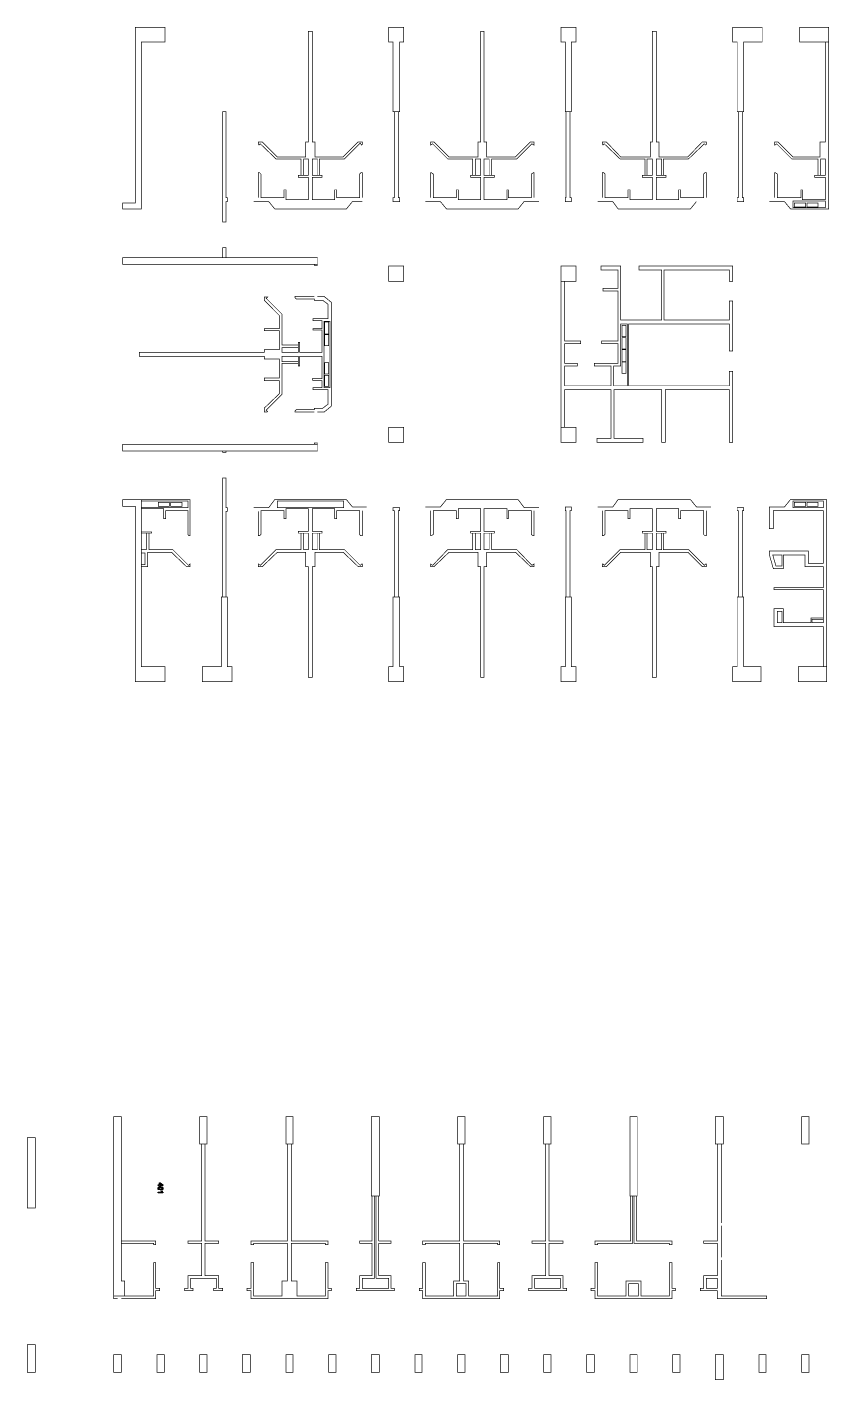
# Model space of a CAD drawing. Extents: x 60 to 167, y 141 to 241.
# Drawn here: x 60.2 to 111.9, y 153.7 to 240.8 of the extents above; entities that cross this region are included whole.
import ezdxf

# ---------------------------------------------------------------- set-up
doc = ezdxf.new("R2010")
doc.units = 0
doc.header["$MEASUREMENT"] = 0
doc.layers.add('C00-00-00-BLACK', color=7, linetype='Continuous')

msp = doc.modelspace()

# ---------------------------------------------------------------- linework, layer by layer
at = {"layer": 'C00-00-00-BLACK', "const_width": 0.0423}
for points in [[(69.1169, 240.75), (69.1169, 239.819), (67.5929, 239.819), (67.5929, 229.066), (66.4062, 229.066), (66.4062, 229.446), (67.2112, 229.446), (67.2112, 240.75), (69.1169, 240.75)], [(84.4832, 240.75), (84.4832, 239.819), (84.2299, 239.819), (84.2299, 235.33), (83.8055, 235.33), (83.8055, 239.819), (83.5092, 239.819), (83.5092, 240.75), (84.4832, 240.75)], [(95.5753, 240.75), (95.5753, 239.819), (95.2775, 239.819), (95.2775, 235.33), (94.8972, 235.33), (94.8972, 239.819), (94.6009, 239.819), (94.6009, 240.75), (95.5753, 240.75)], [(107.555, 240.75), (107.555, 239.819), (106.37, 239.819), (106.37, 235.33), (105.946, 235.33), (105.946, 239.819), (105.65, 239.819), (105.65, 240.75), (107.555, 240.75)], [(111.831, 240.75), (111.831, 239.819), (109.968, 239.819), (109.968, 240.75), (111.831, 240.75)], [(73.0525, 235.33), (73.0525, 229.785), (73.1379, 229.785), (73.1379, 229.532), (73.0525, 229.532), (73.0525, 228.22), (72.8416, 228.22), (72.8416, 235.33), (73.0525, 235.33)], [(84.1446, 235.33), (84.1446, 229.785), (84.2299, 229.785), (84.2299, 229.532), (83.8055, 229.532), (83.8055, 229.785), (83.8909, 229.785), (83.8909, 235.33), (84.1446, 235.33)], [(95.1936, 235.33), (95.1936, 229.785), (95.2775, 229.785), (95.2775, 229.532), (94.8972, 229.532), (94.8972, 229.785), (94.9399, 229.785), (94.9399, 235.33), (95.1936, 235.33)], [(106.285, 235.33), (106.285, 229.785), (106.37, 229.785), (106.37, 229.532), (105.946, 229.532), (105.946, 229.785), (106.031, 229.785), (106.031, 235.33), (106.285, 235.33)], [(111.618, 229.574), (111.618, 229.15), (109.545, 229.15), (109.545, 229.574), (111.618, 229.574)], [(110.349, 229.446), (110.349, 229.193), (109.63, 229.193), (109.63, 229.446), (110.349, 229.446)], [(111.153, 229.193), (111.153, 229.446), (110.433, 229.446), (110.433, 229.193), (111.153, 229.193)], [(73.0525, 225.933), (73.0525, 226.567), (72.8416, 226.567), (72.8416, 225.933), (73.0525, 225.933)], [(78.9383, 225.933), (78.9383, 225.509), (66.4062, 225.509), (66.4062, 225.933), (78.9383, 225.933)], [(78.7259, 225.425), (78.7259, 225.509), (78.9383, 225.509), (78.9383, 225.425), (78.7259, 225.425)], [(84.4832, 224.409), (84.4832, 225.382), (83.5092, 225.382), (83.5092, 224.409), (84.4832, 224.409)], [(94.6009, 224.409), (94.6009, 225.382), (95.5753, 225.382), (95.5753, 224.409), (94.6009, 224.409)], [(105.65, 214.037), (105.438, 214.037), (105.438, 217.424), (101.331, 217.424), (101.331, 214.037), (101.078, 214.037), (101.078, 217.424), (98.0295, 217.424), (98.0295, 214.292), (99.8926, 214.292), (99.8926, 214.037), (96.9299, 214.037), (96.9299, 214.292), (97.8186, 214.292), (97.8186, 217.424), (94.8545, 217.424), (94.8545, 215.011), (94.6009, 215.011), (94.6009, 224.409), (94.8545, 224.409), (94.8545, 220.556), (95.8716, 220.556), (95.8716, 220.387), (94.8545, 220.387), (94.8545, 219.118), (95.6592, 219.118), (95.6592, 218.948), (94.8545, 218.948), (94.8545, 217.678), (97.8186, 217.678), (97.8186, 218.948), (96.7602, 218.948), (96.7602, 219.118), (98.2846, 219.118), (98.2846, 220.387), (97.2263, 220.387), (97.2263, 220.556), (98.2846, 220.556), (98.2846, 223.774), (97.3102, 223.774), (97.3102, 223.944), (98.2846, 223.944), (98.2846, 225.129), (97.1832, 225.129), (97.1832, 225.382), (98.4525, 225.382), (98.4525, 221.911), (101.078, 221.911), (101.078, 225.129), (99.6389, 225.129), (99.6389, 225.382), (105.65, 225.382), (105.65, 224.409), (105.438, 224.409), (105.438, 225.129), (101.247, 225.129), (101.247, 221.911), (105.438, 221.911), (105.438, 223.139), (105.65, 223.139), (105.65, 219.921), (105.438, 219.921), (105.438, 221.657), (98.9612, 221.657), (98.9612, 217.678), (105.438, 217.678), (105.438, 218.609), (105.65, 218.609), (105.65, 214.037)], [(79.7415, 221.827), (79.7415, 217.551), (79.3612, 217.551), (79.3612, 221.827), (79.7415, 221.827)], [(79.6576, 221.784), (79.6576, 221.022), (79.4025, 221.022), (79.4025, 221.784), (79.6576, 221.784)], [(98.8769, 221.657), (98.8769, 217.678), (97.9883, 217.678), (97.9883, 218.948), (98.4525, 218.948), (98.4525, 221.657), (98.8769, 221.657)], [(98.5379, 221.572), (98.5379, 220.853), (98.7915, 220.853), (98.7915, 221.572), (98.5379, 221.572)], [(79.6576, 220.979), (79.6576, 220.26), (79.4025, 220.26), (79.4025, 220.979), (79.6576, 220.979)], [(98.7915, 220.049), (98.7915, 220.769), (98.5379, 220.769), (98.5379, 220.049), (98.7915, 220.049)], [(98.5379, 219.244), (98.5379, 220.007), (98.7915, 220.007), (98.7915, 219.244), (98.5379, 219.244)], [(79.6576, 219.159), (79.6576, 218.44), (79.4025, 218.44), (79.4025, 219.159), (79.6576, 219.159)], [(98.7915, 218.482), (98.7915, 219.202), (98.5379, 219.202), (98.5379, 218.482), (98.7915, 218.482)], [(79.6576, 218.356), (79.6576, 217.636), (79.4025, 217.636), (79.4025, 218.356), (79.6576, 218.356)], [(84.4832, 214.037), (84.4832, 215.011), (83.5092, 215.011), (83.5092, 214.037), (84.4832, 214.037)], [(94.6009, 214.037), (94.6009, 215.011), (95.5753, 215.011), (95.5753, 214.037), (94.6009, 214.037)], [(78.9383, 213.487), (78.9383, 213.91), (66.4062, 213.91), (66.4062, 213.487), (78.9383, 213.487)], [(72.8416, 213.403), (72.8416, 213.487), (73.0525, 213.487), (73.0525, 213.403), (72.8416, 213.403)], [(78.9383, 213.91), (78.9383, 213.996), (78.7259, 213.996), (78.7259, 213.91), (78.9383, 213.91)], [(73.0525, 204.089), (73.0525, 209.593), (73.1379, 209.593), (73.1379, 209.846), (73.0525, 209.846), (73.0525, 211.751), (72.8416, 211.751), (72.8416, 204.089), (73.0525, 204.089)], [(69.1169, 199.602), (69.1169, 198.628), (67.2112, 198.628), (67.2112, 209.93), (66.4062, 209.93), (66.4062, 210.355), (67.5929, 210.355), (67.5929, 199.602), (69.1169, 199.602)], [(67.5929, 210.355), (70.7249, 210.355), (70.7249, 208.026), (70.6822, 208.026), (70.5982, 208.111), (70.5982, 209.634), (69.1582, 209.634), (69.1582, 209.127), (69.0316, 209.127), (69.0316, 209.762), (67.5929, 209.762), (67.5929, 209.846), (70.5982, 209.846), (70.5982, 210.269), (67.5929, 210.269), (67.5929, 210.355)], [(69.4133, 209.93), (69.4133, 210.185), (68.6925, 210.185), (68.6925, 209.93), (69.4133, 209.93)], [(70.2165, 210.185), (70.2165, 209.93), (69.4972, 209.93), (69.4972, 210.185), (70.2165, 210.185)], [(80.6305, 209.846), (80.6305, 210.269), (76.3556, 210.269), (76.3556, 209.846), (80.6305, 209.846)], [(84.1446, 204.089), (84.1446, 209.634), (84.2299, 209.634), (84.2299, 209.846), (83.8055, 209.846), (83.8055, 209.634), (83.8909, 209.634), (83.8909, 204.089), (84.1446, 204.089)], [(95.1936, 204.089), (95.1936, 209.634), (95.2775, 209.634), (95.2775, 209.889), (94.8972, 209.889), (94.8972, 209.634), (94.9399, 209.634), (94.9399, 204.089), (95.1936, 204.089)], [(106.285, 204.089), (106.285, 209.634), (106.37, 209.634), (106.37, 209.846), (105.946, 209.846), (105.946, 209.634), (106.031, 209.634), (106.031, 204.089), (106.285, 204.089)], [(111.704, 199.602), (111.704, 210.355), (109.375, 210.355), (108.995, 209.889), (108.02, 209.889), (108.02, 208.492), (108.275, 208.492), (108.275, 209.634), (111.492, 209.634), (111.492, 206.248), (110.519, 206.248), (110.519, 207.053), (108.02, 207.053), (108.02, 206.798), (108.275, 205.909), (108.909, 205.909), (108.909, 206.798), (110.307, 206.798), (110.307, 206.036), (111.492, 206.036), (111.492, 204.681), (108.317, 204.681), (108.317, 204.555), (111.492, 204.555), (111.492, 202.438), (110.772, 202.438), (110.772, 202.65), (111.492, 202.65), (111.492, 202.734), (110.688, 202.734), (110.688, 202.438), (108.909, 202.438), (108.909, 203.327), (108.317, 203.327), (108.317, 202.184), (111.492, 202.184), (111.492, 199.602), (111.704, 199.602)], [(111.492, 209.846), (111.492, 210.269), (109.545, 210.269), (109.545, 209.846), (111.492, 209.846)], [(109.63, 209.93), (109.63, 210.185), (110.349, 210.185), (110.349, 209.93), (109.63, 209.93)], [(111.153, 210.185), (111.153, 209.93), (110.433, 209.93), (110.433, 210.185), (111.153, 210.185)], [(68.0999, 208.195), (68.0999, 207.137), (69.6239, 207.137), (70.6395, 206.121), (70.7249, 206.206), (70.7249, 206.036), (70.5129, 206.036), (69.5399, 206.968), (68.0159, 206.968), (68.0159, 206.036), (67.5929, 206.036), (67.5929, 206.163), (67.8462, 206.163), (67.8462, 206.925), (67.5929, 206.925), (67.5929, 207.137), (67.9305, 207.137), (67.9305, 208.195), (68.0999, 208.195)], [(108.825, 206.079), (108.825, 206.798), (108.233, 206.798), (108.443, 206.079), (108.825, 206.079)], [(73.1379, 204.089), (73.1379, 199.602), (73.4342, 199.602), (73.4342, 198.628), (71.5299, 198.628), (71.5299, 199.602), (72.7562, 199.602), (72.7562, 204.089), (73.1379, 204.089)], [(84.4832, 198.628), (83.5092, 198.628), (83.5092, 199.602), (83.8055, 199.602), (83.8055, 204.089), (84.2299, 204.089), (84.2299, 199.602), (84.4832, 199.602), (84.4832, 198.628)], [(95.2775, 199.602), (95.5753, 199.602), (95.5753, 198.628), (94.6009, 198.628), (94.6009, 199.602), (94.8972, 199.602), (94.8972, 204.089), (95.2775, 204.089), (95.2775, 199.602)], [(107.471, 199.602), (107.471, 198.628), (105.65, 198.628), (105.65, 199.602), (105.946, 199.602), (105.946, 204.089), (106.37, 204.089), (106.37, 199.602), (107.471, 199.602)], [(108.529, 202.438), (108.529, 203.157), (108.825, 203.157), (108.825, 202.438), (108.529, 202.438)], [(111.704, 199.602), (111.704, 198.628), (109.883, 198.628), (109.883, 199.602), (111.704, 199.602)], [(66.3222, 170.645), (66.3222, 160.062), (66.5346, 160.062), (66.5346, 159.089), (65.8139, 159.089), (65.8139, 170.645), (66.3222, 170.645)], [(71.3602, 168.868), (71.3602, 170.645), (71.8263, 170.645), (71.8263, 168.868), (71.3602, 168.868)], [(76.9056, 168.868), (76.9056, 170.645), (77.3712, 170.645), (77.3712, 168.868), (76.9056, 168.868)], [(82.4096, 165.523), (82.4096, 170.645), (82.9165, 170.645), (82.9165, 165.523), (82.4096, 165.523)], [(87.9546, 168.868), (87.9546, 170.645), (88.4206, 170.645), (88.4206, 168.868), (87.9546, 168.868)], [(93.9655, 168.868), (93.9655, 170.645), (93.4999, 170.645), (93.4999, 168.868), (93.9655, 168.868)], [(99.0466, 165.523), (99.0466, 170.645), (99.5109, 170.645), (99.5109, 165.523), (99.0466, 165.523)], [(105.058, 170.645), (105.058, 168.868), (104.549, 168.868), (104.549, 170.645), (105.058, 170.645)], [(110.094, 170.645), (110.094, 168.868), (110.56, 168.868), (110.56, 170.645), (110.094, 170.645)], [(60.2686, 169.291), (60.2686, 164.761), (60.7769, 164.761), (60.7769, 169.291), (60.2686, 169.291)], [(71.6979, 168.868), (71.6979, 162.644), (72.5883, 162.644), (72.5883, 162.475), (71.6979, 162.475), (71.6979, 160.401), (72.5883, 160.401), (72.5883, 159.596), (72.8416, 159.596), (72.8416, 159.428), (72.2492, 159.428), (72.2492, 159.596), (72.4186, 159.596), (72.4186, 160.231), (70.7679, 160.231), (70.7679, 159.596), (70.9359, 159.596), (70.9359, 159.428), (70.3862, 159.428), (70.3862, 159.596), (70.5982, 159.596), (70.5982, 160.401), (71.4872, 160.401), (71.4872, 162.475), (70.5982, 162.475), (70.5982, 162.644), (71.4872, 162.644), (71.4872, 168.868), (71.6979, 168.868)], [(77.2446, 168.868), (77.2446, 162.644), (79.6149, 162.644), (79.6149, 162.391), (79.4452, 162.391), (79.4452, 162.475), (77.2446, 162.475), (77.2446, 160.062), (77.6249, 160.062), (77.6249, 159.089), (79.4452, 159.089), (79.4452, 161.247), (79.6149, 161.247), (79.6149, 159.596), (79.8269, 159.596), (79.8269, 159.428), (79.6149, 159.428), (79.6149, 158.919), (74.6622, 158.919), (74.6622, 159.428), (74.4086, 159.428), (74.4086, 159.596), (74.6622, 159.596), (74.6622, 161.247), (74.8316, 161.247), (74.8316, 159.089), (76.6519, 159.089), (76.6519, 160.062), (76.9895, 160.062), (76.9895, 162.475), (74.8316, 162.475), (74.8316, 162.391), (74.6622, 162.391), (74.6622, 162.644), (76.9895, 162.644), (76.9895, 168.868), (77.2446, 168.868)], [(88.3348, 168.868), (88.3348, 162.644), (90.6639, 162.644), (90.6639, 162.391), (90.5372, 162.391), (90.5372, 162.475), (88.3348, 162.475), (88.3348, 160.062), (88.6739, 160.062), (88.6739, 159.089), (90.5372, 159.089), (90.5372, 161.247), (90.6639, 161.247), (90.6639, 159.596), (90.9175, 159.596), (90.9175, 159.428), (90.6639, 159.428), (90.6639, 158.919), (85.7112, 158.919), (85.7112, 159.428), (85.4989, 159.428), (85.4989, 159.596), (85.7112, 159.596), (85.7112, 161.247), (85.8806, 161.247), (85.8806, 159.089), (87.7013, 159.089), (87.7013, 160.062), (88.0816, 160.062), (88.0816, 162.475), (85.8806, 162.475), (85.8806, 162.391), (85.7112, 162.391), (85.7112, 162.644), (88.0816, 162.644), (88.0816, 168.868), (88.3348, 168.868)], [(93.8389, 168.868), (93.8389, 162.644), (94.7279, 162.644), (94.7279, 162.475), (93.8389, 162.475), (93.8389, 160.401), (94.7279, 160.401), (94.7279, 159.596), (94.9812, 159.596), (94.9812, 159.428), (92.5269, 159.428), (92.5269, 159.596), (92.7379, 159.596), (92.7379, 160.401), (93.6265, 160.401), (93.6265, 162.475), (92.7379, 162.475), (92.7379, 162.644), (93.6265, 162.644), (93.6265, 168.868), (93.8389, 168.868)], [(99.2145, 165.523), (99.2145, 162.475), (96.9712, 162.475), (96.9712, 162.391), (96.8015, 162.391), (96.8015, 162.644), (99.0879, 162.644), (99.0879, 165.523), (99.2145, 165.523)], [(99.4696, 165.523), (99.4696, 162.644), (101.756, 162.644), (101.756, 162.391), (101.586, 162.391), (101.586, 162.475), (99.2999, 162.475), (99.2999, 165.523), (99.4696, 165.523)], [(66.3222, 162.644), (68.5229, 162.644), (68.5229, 162.391), (68.3962, 162.391), (68.3962, 162.475), (66.3222, 162.475), (66.3222, 162.644)], [(101.586, 161.247), (101.756, 161.247), (101.756, 159.596), (101.967, 159.596), (101.967, 159.428), (101.756, 159.428), (101.756, 158.919), (96.8015, 158.919), (96.8015, 159.428), (96.5482, 159.428), (96.5482, 159.596), (96.8015, 159.596), (96.8015, 161.247), (96.9712, 161.247), (96.9712, 159.089), (98.7915, 159.089), (98.7915, 160.062), (99.7659, 160.062), (99.7659, 159.089), (101.586, 159.089), (101.586, 161.247)], [(92.9072, 160.231), (92.9072, 159.596), (94.5582, 159.596), (94.5582, 160.231), (92.9072, 160.231)], [(104.676, 160.231), (104.676, 159.596), (103.957, 159.596), (103.957, 160.231), (104.676, 160.231)], [(87.8692, 159.892), (87.8692, 159.089), (88.5045, 159.089), (88.5045, 159.892), (87.8692, 159.892)], [(99.5962, 159.892), (99.5962, 159.089), (98.9612, 159.089), (98.9612, 159.892), (99.5962, 159.892)], [(60.7769, 154.178), (60.7769, 155.955), (60.2686, 155.955), (60.2686, 154.178), (60.7769, 154.178)], [(65.8139, 154.178), (65.8139, 155.321), (66.3222, 155.321), (66.3222, 154.178), (65.8139, 154.178)], [(68.6082, 154.178), (68.6082, 155.321), (69.0742, 155.321), (69.0742, 154.178), (68.6082, 154.178)], [(71.3602, 154.178), (71.3602, 155.321), (71.8263, 155.321), (71.8263, 154.178), (71.3602, 154.178)], [(74.1109, 154.178), (74.1109, 155.321), (74.6196, 155.321), (74.6196, 154.178), (74.1109, 154.178)], [(76.9056, 154.178), (76.9056, 155.321), (77.3712, 155.321), (77.3712, 154.178), (76.9056, 154.178)], [(79.6576, 154.178), (79.6576, 155.321), (80.1232, 155.321), (80.1232, 154.178), (79.6576, 154.178)], [(82.4096, 154.178), (82.4096, 155.321), (82.9165, 155.321), (82.9165, 154.178), (82.4096, 154.178)], [(85.2029, 154.178), (85.2029, 155.321), (85.6686, 155.321), (85.6686, 154.178), (85.2029, 154.178)], [(87.9546, 154.178), (87.9546, 155.321), (88.4206, 155.321), (88.4206, 154.178), (87.9546, 154.178)], [(90.7066, 154.178), (90.7066, 155.321), (91.2139, 155.321), (91.2139, 154.178), (90.7066, 154.178)], [(93.9655, 154.178), (93.9655, 155.321), (93.4999, 155.321), (93.4999, 154.178), (93.9655, 154.178)], [(96.2519, 154.178), (96.2519, 155.321), (96.7602, 155.321), (96.7602, 154.178), (96.2519, 154.178)], [(99.5109, 154.178), (99.5109, 155.321), (99.0466, 155.321), (99.0466, 154.178), (99.5109, 154.178)], [(101.797, 154.178), (101.797, 155.321), (102.263, 155.321), (102.263, 154.178), (101.797, 154.178)], [(104.549, 153.712), (104.549, 155.321), (105.058, 155.321), (105.058, 153.712), (104.549, 153.712)], [(107.344, 154.178), (107.344, 155.321), (107.81, 155.321), (107.81, 154.178), (107.344, 154.178)], [(110.56, 154.178), (110.56, 155.321), (110.094, 155.321), (110.094, 154.178), (110.56, 154.178)]]:
    msp.add_lwpolyline(points, close=True, dxfattribs=at)
for points in [[(75.1279, 229.785), (75.1279, 231.395), (75.2119, 231.395), (75.2972, 231.309), (75.2972, 229.785), (76.7789, 229.785), (76.7789, 230.294), (76.9056, 230.294), (76.9056, 229.658), (78.3442, 229.658), (78.3442, 231.097), (77.7102, 231.097), (77.7102, 231.225), (78.3442, 231.225), (78.3442, 232.283), (78.0479, 232.283), (78.0479, 231.225), (77.8799, 231.225), (77.8799, 232.283), (76.2702, 232.283), (75.2546, 233.256), (75.1692, 233.172), (75.1279, 233.214), (75.1279, 233.383), (75.3816, 233.383), (76.3556, 232.41), (78.1763, 232.41), (78.1763, 233.383), (78.3442, 233.383), (78.3442, 240.495), (78.5992, 240.495), (78.5992, 233.383), (78.7686, 233.383), (78.7686, 232.41), (80.5889, 232.41), (81.5619, 233.383), (81.8169, 233.383), (81.8169, 233.214), (81.7742, 233.172), (81.6889, 233.299), (80.6732, 232.283), (79.0649, 232.283), (79.0649, 231.225), (78.9383, 231.225), (78.9383, 232.283), (78.5992, 232.283), (78.5992, 231.225), (79.2346, 231.225), (79.2346, 231.097), (78.5992, 231.097), (78.5992, 229.658), (80.0379, 229.658), (80.0379, 230.294), (80.1645, 230.294), (80.1645, 229.785), (81.6472, 229.785), (81.6472, 231.309), (81.7316, 231.395), (81.8169, 231.395), (81.8169, 229.785)], [(86.2182, 229.785), (86.2182, 231.395), (86.2612, 231.395), (86.3879, 231.309), (86.3879, 229.785), (87.8692, 229.785), (87.8692, 230.294), (87.9972, 230.294), (87.9972, 229.658), (89.4362, 229.658), (89.4362, 231.097), (88.8009, 231.097), (88.8009, 231.225), (89.4362, 231.225), (89.4362, 232.283), (89.0972, 232.283), (89.0972, 231.225), (88.9275, 231.225), (88.9275, 232.283), (87.3196, 232.283), (86.3466, 233.256), (86.2182, 233.172), (86.2182, 233.214), (86.2182, 233.383), (86.4306, 233.383), (87.4049, 232.41), (89.2665, 232.41), (89.2665, 233.383), (89.4362, 233.383), (89.4362, 240.495), (89.6482, 240.495), (89.6482, 233.383), (89.8179, 233.383), (89.8179, 232.41), (91.6795, 232.41), (92.6539, 233.383), (92.8645, 233.383), (92.8645, 233.214), (92.8645, 233.172), (92.7379, 233.256), (91.7649, 232.283), (90.1555, 232.283), (90.1555, 231.225), (89.9859, 231.225), (89.9859, 232.283), (89.6482, 232.283), (89.6482, 231.225), (90.3249, 231.225), (90.3249, 231.097), (89.6482, 231.097), (89.6482, 229.658), (91.1296, 229.658), (91.1296, 230.294), (91.2139, 230.294), (91.2139, 229.785), (92.6966, 229.785), (92.6966, 231.309), (92.8232, 231.395), (92.8645, 231.395), (92.8645, 229.785)], [(97.2675, 229.785), (97.2675, 231.395), (97.3529, 231.395), (97.4369, 231.309), (97.4369, 229.785), (98.9182, 229.785), (98.9182, 230.294), (99.0466, 230.294), (99.0466, 229.658), (100.485, 229.658), (100.485, 231.097), (99.8499, 231.097), (99.8499, 231.225), (100.485, 231.225), (100.485, 232.283), (100.146, 232.283), (100.146, 231.225), (100.02, 231.225), (100.02, 232.283), (98.4112, 232.283), (97.3942, 233.256), (97.3102, 233.172), (97.2675, 233.214), (97.2675, 233.383), (97.5222, 233.383), (98.4525, 232.41), (100.358, 232.41), (100.358, 233.383), (100.485, 233.383), (100.485, 240.495), (100.739, 240.495), (100.739, 233.383), (100.908, 233.383), (100.908, 232.41), (102.771, 232.41), (103.703, 233.383), (103.957, 233.383), (103.957, 233.214), (103.914, 233.172), (103.83, 233.256), (102.814, 232.283), (101.205, 232.283), (101.205, 231.225), (101.078, 231.225), (101.078, 232.283), (100.739, 232.283), (100.739, 231.225), (101.374, 231.225), (101.374, 231.097), (100.739, 231.097), (100.739, 229.658), (102.179, 229.658), (102.179, 230.294), (102.306, 230.294), (102.306, 229.785), (103.787, 229.785), (103.787, 231.309), (103.872, 231.395), (103.957, 231.395), (103.957, 229.785)], [(108.359, 229.785), (108.359, 231.395), (108.402, 231.395), (108.529, 231.309), (108.529, 229.785), (110.053, 229.785), (110.053, 230.294), (110.137, 230.294), (110.137, 229.658), (111.618, 229.658), (111.618, 231.097), (110.942, 231.097), (110.942, 231.225), (111.618, 231.225), (111.618, 232.283), (111.322, 232.283), (111.322, 231.225), (111.153, 231.225), (111.153, 232.283), (109.46, 232.283), (108.486, 233.256), (108.359, 233.172), (108.359, 233.214), (108.359, 233.383), (108.572, 233.383), (109.545, 232.41), (111.281, 232.41), (111.281, 233.383), (111.618, 233.383), (111.618, 239.819), (111.831, 239.819), (111.831, 229.066), (109.375, 229.066), (108.995, 229.532), (108.02, 229.532)], [(81.8169, 229.532), (81.1816, 229.532), (80.7999, 229.066), (76.1862, 229.066), (75.8045, 229.532), (74.8316, 229.532), (75.1279, 229.532)], [(93.2035, 229.532), (92.2306, 229.532), (91.8489, 229.066), (87.2352, 229.066), (86.8535, 229.532), (85.8806, 229.532), (86.2182, 229.532)], [(103.321, 229.532), (102.941, 229.066), (98.2846, 229.066), (97.9456, 229.532), (96.9712, 229.532)], [(78.7259, 215.984), (77.4982, 215.984), (77.4982, 216.069), (77.5836, 216.154), (78.7259, 216.154), (78.7259, 216.239), (79.2759, 216.239), (79.6149, 216.493), (79.6149, 217.424), (78.6419, 217.424), (78.6419, 217.551), (79.2346, 217.551), (79.2346, 218.017), (78.6419, 218.017), (78.5992, 218.143), (79.2346, 218.143), (79.2346, 219.583), (77.7946, 219.583), (77.7946, 218.948), (77.7102, 218.948), (77.7102, 219.583), (76.6519, 219.583), (76.6519, 219.244), (77.7102, 219.244), (77.7102, 219.118), (76.6519, 219.118), (76.6519, 217.128), (75.6348, 216.112), (75.7206, 216.027), (75.6779, 215.984), (75.5082, 215.984), (75.5082, 216.239), (76.4826, 217.171), (76.4826, 218.017), (75.5082, 218.017), (75.5082, 218.186), (76.4826, 218.186), (76.4826, 219.414), (75.5082, 219.414), (75.5082, 219.583), (67.4645, 219.583), (67.4645, 219.837), (75.5082, 219.837), (75.5082, 220.007), (76.4826, 220.007), (76.4826, 221.234), (75.5082, 221.234), (75.5082, 221.361), (76.4826, 221.361), (76.4826, 222.207), (75.5082, 223.182), (75.5082, 223.392), (75.6779, 223.392), (75.7206, 223.392), (75.6348, 223.308), (76.6519, 222.293), (76.6519, 220.303), (77.7102, 220.303), (77.7102, 220.133), (76.6519, 220.133), (76.6519, 219.837), (77.7102, 219.837), (77.7102, 220.472), (77.7946, 220.472), (77.7946, 219.837), (79.2346, 219.837), (79.2346, 221.276), (78.6419, 221.276), (78.6419, 221.361), (79.2346, 221.361), (79.2346, 221.87), (78.6419, 221.87), (78.6419, 221.996), (79.6149, 221.996), (79.6149, 222.928), (79.2759, 223.182), (78.7259, 223.182), (78.7259, 223.266), (77.5836, 223.266), (77.4982, 223.351), (77.4982, 223.435), (78.7259, 223.435)], [(78.9383, 223.435), (79.3612, 223.435), (79.8269, 223.055), (79.8269, 216.366), (79.3612, 215.984), (78.9383, 215.984)], [(82.1133, 209.889), (81.1816, 209.889), (80.7999, 210.355), (76.1862, 210.355), (75.8045, 209.846), (74.8316, 209.846)], [(93.2035, 209.846), (92.2306, 209.846), (91.8489, 210.355), (87.2352, 210.355), (86.8535, 209.889), (85.8806, 209.889)], [(104.253, 209.889), (103.321, 209.889), (102.941, 210.355), (98.2846, 210.355), (97.9456, 209.889), (96.9712, 209.889)], [(75.1279, 209.593), (75.1279, 208.026), (75.2119, 208.026), (75.2972, 208.111), (75.2972, 209.634), (76.7789, 209.634), (76.7789, 209.127), (76.9056, 209.127), (76.9056, 209.762), (78.3442, 209.762), (78.3442, 208.322), (77.7102, 208.322), (77.7102, 208.195), (78.3442, 208.195), (78.3442, 207.137), (78.0479, 207.137), (78.0479, 208.195), (77.8799, 208.195), (77.8799, 207.137), (76.2702, 207.137), (75.2546, 206.121), (75.1692, 206.206), (75.1279, 206.206), (75.1279, 206.036), (75.3816, 206.036), (76.3556, 206.968), (78.1763, 206.968), (78.1763, 206.036), (78.3442, 206.036), (78.3442, 198.924), (78.5992, 198.924), (78.5992, 206.036), (78.7686, 206.036), (78.7686, 206.968), (80.5889, 206.968), (81.5619, 206.036), (81.8169, 206.036), (81.8169, 206.206), (81.7742, 206.206), (81.6889, 206.121), (80.6732, 207.137), (79.0649, 207.137), (79.0649, 208.195), (78.9383, 208.195), (78.9383, 207.137), (78.5992, 207.137), (78.5992, 208.195), (79.2346, 208.195), (79.2346, 208.322), (78.5992, 208.322), (78.5992, 209.762), (80.0379, 209.762), (80.0379, 209.127), (80.1645, 209.127), (80.1645, 209.634), (81.6472, 209.634), (81.6472, 208.111), (81.7316, 208.026), (81.8169, 208.026), (81.8169, 209.634)], [(86.2182, 209.634), (86.2182, 208.026), (86.2612, 208.026), (86.3879, 208.111), (86.3879, 209.634), (87.8692, 209.634), (87.8692, 209.127), (87.9972, 209.127), (87.9972, 209.762), (89.4362, 209.762), (89.4362, 208.322), (88.8009, 208.322), (88.8009, 208.195), (89.4362, 208.195), (89.4362, 207.137), (89.0972, 207.137), (89.0972, 208.195), (88.9275, 208.195), (88.9275, 207.137), (87.3196, 207.137), (86.3466, 206.121), (86.2182, 206.206), (86.2182, 206.036), (86.4306, 206.036), (87.4049, 206.968), (89.2665, 206.968), (89.2665, 206.036), (89.4362, 206.036), (89.4362, 198.924), (89.6482, 198.924), (89.6482, 206.036), (89.8179, 206.036), (89.8179, 206.968), (91.6795, 206.968), (92.6539, 206.036), (92.8645, 206.036), (92.8645, 206.206), (92.7379, 206.121), (91.7649, 207.137), (90.1555, 207.137), (90.1555, 208.195), (89.9859, 208.195), (89.9859, 207.137), (89.6482, 207.137), (89.6482, 208.195), (90.3249, 208.195), (90.3249, 208.322), (89.6482, 208.322), (89.6482, 209.762), (91.1296, 209.762), (91.1296, 209.127), (91.2139, 209.127), (91.2139, 209.634), (92.6966, 209.634), (92.6966, 208.111), (92.8232, 208.026), (92.8645, 208.026), (92.8645, 209.634)], [(97.2675, 209.634), (97.2675, 208.026), (97.3529, 208.026), (97.4369, 208.111), (97.4369, 209.634), (98.9182, 209.634), (98.9182, 209.127), (99.0466, 209.127), (99.0466, 209.762), (100.485, 209.762), (100.485, 208.322), (99.8499, 208.322), (99.8499, 208.195), (100.485, 208.195), (100.485, 207.137), (100.146, 207.137), (100.146, 208.195), (100.02, 208.195), (100.02, 207.137), (98.4112, 207.137), (97.3942, 206.121), (97.3102, 206.206), (97.2675, 206.206), (97.2675, 206.036), (97.5222, 206.036), (98.4525, 206.968), (100.358, 206.968), (100.358, 206.036), (100.485, 206.036), (100.485, 198.924), (100.739, 198.924), (100.739, 206.036), (100.908, 206.036), (100.908, 206.968), (102.771, 206.968), (103.703, 206.036), (103.957, 206.036), (103.957, 206.206), (103.914, 206.206), (103.83, 206.121), (102.814, 207.137), (101.205, 207.137), (101.205, 208.195), (101.078, 208.195), (101.078, 207.137), (100.739, 207.137), (100.739, 208.195), (101.374, 208.195), (101.374, 208.322), (100.739, 208.322), (100.739, 209.762), (102.179, 209.762), (102.179, 209.127), (102.306, 209.127), (102.306, 209.634), (103.787, 209.634), (103.787, 208.111), (103.872, 208.026), (103.957, 208.026), (103.957, 209.634)], [(67.5929, 208.279), (68.2696, 208.279), (68.2696, 208.195), (68.0999, 208.195), (67.5929, 208.195)], [(104.931, 161.417), (104.931, 159.089), (107.851, 159.089), (107.851, 158.919), (104.676, 158.919), (104.676, 159.428), (103.576, 159.428), (103.576, 159.596), (103.787, 159.596), (103.787, 160.401), (104.676, 160.401), (104.676, 162.475), (103.787, 162.475), (103.787, 162.644), (104.676, 162.644), (104.676, 168.868), (104.931, 168.868)], [(104.931, 168.868), (104.931, 163.788)], [(82.8753, 160.401), (83.6785, 160.401), (83.6785, 159.596), (83.8909, 159.596), (83.8909, 159.428), (81.4352, 159.428), (81.4352, 159.596), (81.6472, 159.596), (81.6472, 160.401), (82.4509, 160.401), (82.4509, 162.475), (81.6472, 162.475), (81.6472, 162.644), (82.4509, 162.644), (82.4509, 165.523), (82.6202, 165.523)], [(82.6202, 165.523), (82.6202, 160.231)], [(82.7056, 160.231), (82.7056, 165.523), (82.8753, 165.523)], [(82.8753, 165.523), (82.8753, 162.644)], [(104.931, 163.619), (104.931, 161.586)], [(82.8753, 162.644), (83.6785, 162.644), (83.6785, 162.475), (82.8753, 162.475)], [(82.8753, 162.475), (82.8753, 160.401)], [(66.0686, 158.919), (65.8139, 158.919), (65.8139, 159.089), (68.3962, 159.089), (68.3962, 161.247), (68.5229, 161.247), (68.5229, 159.596), (68.7779, 159.596), (68.7779, 159.428), (68.5229, 159.428), (68.5229, 158.919), (66.3222, 158.919)], [(82.6202, 160.231), (81.8169, 160.231), (81.8169, 159.596), (83.5092, 159.596), (83.5092, 160.231), (82.7056, 160.231)]]:
    msp.add_lwpolyline(points, dxfattribs=at)
at = {"layer": 'C00-00-00-BLACK'}
for points in [[(68.6925, 166.242), (68.7779, 166.242), (68.7779, 166.371), (68.8192, 166.371), (68.9889, 166.242), (68.9889, 166.201), (68.8192, 166.201), (68.8192, 166.158), (68.7779, 166.158), (68.7779, 166.201), (68.6925, 166.201), (68.6925, 166.242)], [(68.8192, 166.242), (68.9472, 166.242), (68.8192, 166.328), (68.8192, 166.242)], [(68.8619, 166.116), (68.8619, 166.116), (68.8619, 166.116), (68.8619, 166.116), (68.8619, 166.116), (68.8619, 166.116), (68.8619, 166.116), (68.8619, 166.116), (68.8619, 166.116), (68.9046, 166.116), (68.9046, 166.116), (68.9046, 166.116), (68.9046, 166.116), (68.9046, 166.116), (68.9046, 166.116), (68.9046, 166.116), (68.9046, 166.116), (68.9046, 166.116), (68.9046, 166.116), (68.9046, 166.116), (68.9472, 166.116), (68.9472, 166.116), (68.9472, 166.116), (68.9472, 166.116), (68.9472, 166.116), (68.9472, 166.116), (68.9472, 166.116), (68.9472, 166.116), (68.9472, 166.116), (68.9472, 166.116), (68.9472, 166.116), (68.9472, 166.074), (68.9889, 166.074), (68.9889, 166.074), (68.9889, 166.074), (68.9889, 166.074), (68.9889, 166.074), (68.9889, 166.074), (68.9889, 166.074), (68.9889, 166.074), (68.9889, 166.074), (68.9889, 166.074), (68.9889, 166.074), (68.9889, 166.074), (68.9889, 166.074), (68.9889, 166.032), (68.9889, 166.032), (68.9889, 166.032), (68.9889, 166.032), (68.9889, 166.032), (68.9889, 166.032), (68.9889, 166.032), (68.9889, 166.032), (68.9889, 166.032), (68.9889, 166.032), (68.9889, 165.989), (68.9889, 165.989), (68.9889, 165.989), (68.9889, 165.989), (68.9889, 165.989), (68.9889, 165.989), (68.9889, 165.989), (68.9889, 165.989), (68.9889, 165.989), (68.9889, 165.989), (68.9889, 165.989), (68.9889, 165.989), (68.9889, 165.946), (68.9889, 165.946), (68.9889, 165.946), (68.9472, 165.946), (68.9472, 165.946), (68.9472, 165.946), (68.9472, 165.946), (68.9472, 165.946), (68.9472, 165.946), (68.9472, 165.946), (68.9472, 165.946), (68.9472, 165.946), (68.9472, 165.946), (68.9472, 165.946), (68.9046, 165.946), (68.9046, 165.946), (68.9046, 165.946), (68.9046, 165.946), (68.9046, 165.946), (68.9046, 165.946), (68.9046, 165.946), (68.9046, 165.946), (68.9046, 165.946), (68.9046, 165.946), (68.9046, 165.946), (68.9046, 165.946), (68.8619, 165.946), (68.8619, 165.946), (68.8619, 165.946), (68.8619, 165.946), (68.8619, 165.946), (68.8619, 165.946), (68.8619, 165.946), (68.8619, 165.946), (68.8619, 165.946), (68.8192, 165.946), (68.8192, 165.946), (68.8192, 165.946), (68.8192, 165.946), (68.8192, 165.946), (68.8192, 165.946), (68.8192, 165.946), (68.8192, 165.946), (68.8192, 165.946), (68.7779, 165.946), (68.7779, 165.946), (68.7779, 165.946), (68.7779, 165.946), (68.7779, 165.946), (68.7779, 165.946), (68.7779, 165.946), (68.7779, 165.946), (68.7779, 165.946), (68.7779, 165.946), (68.7779, 165.946), (68.7779, 165.946), (68.7352, 165.946), (68.7352, 165.946), (68.7352, 165.946), (68.7352, 165.946), (68.7352, 165.946), (68.7352, 165.946), (68.7352, 165.946), (68.7352, 165.946), (68.7352, 165.946), (68.7352, 165.946), (68.7352, 165.946), (68.6925, 165.946), (68.6925, 165.946), (68.6925, 165.989), (68.6925, 165.989), (68.6925, 165.989), (68.6925, 165.989), (68.6925, 165.989), (68.6925, 165.989), (68.6925, 165.989), (68.6925, 165.989), (68.6925, 165.989), (68.6925, 165.989), (68.6925, 165.989), (68.6925, 165.989), (68.6925, 166.032), (68.6925, 166.032), (68.6925, 166.032), (68.6925, 166.032), (68.6925, 166.032), (68.6925, 166.032), (68.6925, 166.032), (68.6925, 166.032), (68.6925, 166.032), (68.6925, 166.032), (68.6925, 166.032), (68.6925, 166.074), (68.6925, 166.074), (68.6925, 166.074), (68.6925, 166.074), (68.6925, 166.074), (68.6925, 166.074), (68.6925, 166.074), (68.6925, 166.074), (68.6925, 166.074), (68.6925, 166.074), (68.7352, 166.074), (68.7352, 166.074), (68.7352, 166.074), (68.7352, 166.116), (68.7352, 166.116), (68.7352, 166.116), (68.7352, 166.116), (68.7352, 166.116), (68.7352, 166.116), (68.7352, 166.116), (68.7352, 166.116), (68.7352, 166.116), (68.7352, 166.116), (68.7352, 166.116), (68.7352, 166.116), (68.7779, 166.116), (68.7779, 166.116), (68.7779, 166.116), (68.7779, 166.116), (68.7779, 166.116), (68.7779, 166.116), (68.7779, 166.116), (68.7779, 166.116), (68.7779, 166.116), (68.7779, 166.116), (68.7779, 166.116), (68.8192, 166.116), (68.8192, 166.116), (68.8192, 166.116), (68.8192, 166.116), (68.8192, 166.116), (68.8192, 166.116), (68.8192, 166.116), (68.8192, 166.116), (68.8619, 166.116), (68.8619, 166.116)], [(68.6925, 165.735), (68.6925, 165.778), (68.9472, 165.778), (68.9472, 165.778), (68.9046, 165.778), (68.9046, 165.778), (68.9046, 165.819), (68.9046, 165.819), (68.9046, 165.819), (68.9046, 165.819), (68.9046, 165.819), (68.9046, 165.819), (68.9046, 165.819), (68.9046, 165.819), (68.9046, 165.819), (68.9046, 165.819), (68.9046, 165.819), (68.9046, 165.819), (68.9046, 165.862), (68.9046, 165.862), (68.9046, 165.862), (68.9046, 165.862), (68.9046, 165.862), (68.9046, 165.862), (68.9046, 165.862), (68.9046, 165.862), (68.9046, 165.862), (68.9046, 165.862), (68.9472, 165.862), (68.9472, 165.862), (68.9472, 165.862), (68.9472, 165.819), (68.9472, 165.819), (68.9472, 165.819), (68.9472, 165.819), (68.9472, 165.819), (68.9472, 165.819), (68.9472, 165.819), (68.9472, 165.819), (68.9472, 165.819), (68.9472, 165.819), (68.9472, 165.819), (68.9472, 165.819), (68.9472, 165.819), (68.9472, 165.778), (68.9889, 165.778), (68.9889, 165.778), (68.9889, 165.778), (68.9889, 165.778), (68.9889, 165.778), (68.9889, 165.778), (68.9889, 165.778), (68.9889, 165.778), (68.9889, 165.778), (68.9889, 165.778), (68.9889, 165.735), (68.6925, 165.735)], [(68.8619, 166.074), (68.8192, 166.074), (68.8192, 166.074), (68.8192, 166.074), (68.8192, 166.074), (68.8192, 166.074), (68.8192, 166.074), (68.8192, 166.074), (68.8192, 166.074), (68.7779, 166.074), (68.7779, 166.074), (68.7779, 166.074), (68.7779, 166.074), (68.7779, 166.074), (68.7779, 166.074), (68.7779, 166.074), (68.7779, 166.074), (68.7779, 166.074), (68.7779, 166.074), (68.7779, 166.074), (68.7352, 166.074), (68.7352, 166.074), (68.7352, 166.074), (68.7352, 166.074), (68.7352, 166.074), (68.7352, 166.074), (68.7352, 166.074), (68.7352, 166.074), (68.7352, 166.074), (68.7352, 166.074), (68.7352, 166.074), (68.7352, 166.032), (68.7352, 166.032), (68.7352, 166.032), (68.7352, 166.032), (68.7352, 166.032), (68.7352, 166.032), (68.7352, 166.032), (68.7352, 166.032), (68.7352, 166.032), (68.7352, 166.032), (68.7352, 166.032), (68.7352, 166.032), (68.7352, 165.989), (68.7352, 165.989), (68.7352, 165.989), (68.7352, 165.989), (68.7352, 165.989), (68.7352, 165.989), (68.7352, 165.989), (68.7352, 165.989), (68.7352, 165.989), (68.7352, 165.989), (68.7352, 165.989), (68.7352, 165.989), (68.7352, 165.989), (68.7779, 165.989), (68.7779, 165.989), (68.7779, 165.989), (68.7779, 165.989), (68.7779, 165.989), (68.7779, 165.989), (68.7779, 165.989), (68.7779, 165.989), (68.7779, 165.989), (68.7779, 165.989), (68.7779, 165.989), (68.7779, 165.989), (68.8192, 165.989), (68.8192, 165.946), (68.8192, 165.946), (68.8192, 165.946), (68.8192, 165.946), (68.8192, 165.946), (68.8192, 165.946), (68.8619, 165.946), (68.8619, 165.946), (68.8619, 165.946), (68.8619, 165.946), (68.8619, 165.946), (68.8619, 165.946), (68.8619, 165.946), (68.8619, 165.946), (68.8619, 165.989), (68.9046, 165.989), (68.9046, 165.989), (68.9046, 165.989), (68.9046, 165.989), (68.9046, 165.989), (68.9046, 165.989), (68.9046, 165.989), (68.9046, 165.989), (68.9046, 165.989), (68.9046, 165.989), (68.9046, 165.989), (68.9472, 165.989), (68.9472, 165.989), (68.9472, 165.989), (68.9472, 165.989), (68.9472, 165.989), (68.9472, 165.989), (68.9472, 165.989), (68.9472, 165.989), (68.9472, 165.989), (68.9472, 165.989), (68.9472, 165.989), (68.9472, 165.989), (68.9472, 165.989), (68.9472, 165.989), (68.9472, 165.989), (68.9472, 166.032), (68.9472, 166.032), (68.9472, 166.032), (68.9472, 166.032), (68.9472, 166.032), (68.9472, 166.032), (68.9472, 166.032), (68.9472, 166.032), (68.9472, 166.032), (68.9472, 166.032), (68.9472, 166.032), (68.9472, 166.074), (68.9472, 166.074), (68.9472, 166.074), (68.9472, 166.074), (68.9472, 166.074), (68.9472, 166.074), (68.9472, 166.074), (68.9472, 166.074), (68.9472, 166.074), (68.9472, 166.074), (68.9472, 166.074), (68.9472, 166.074), (68.9046, 166.074), (68.9046, 166.074), (68.9046, 166.074), (68.9046, 166.074), (68.9046, 166.074), (68.9046, 166.074), (68.9046, 166.074), (68.9046, 166.074), (68.9046, 166.074), (68.9046, 166.074), (68.9046, 166.074), (68.8619, 166.074), (68.8619, 166.074), (68.8619, 166.074), (68.8619, 166.074), (68.8619, 166.074), (68.8619, 166.074), (68.8619, 166.074), (68.8619, 166.074), (68.8619, 166.074), (68.8619, 166.074)]]:
    msp.add_lwpolyline(points, close=True, dxfattribs=at)

doc.saveas('drawing.dxf')
